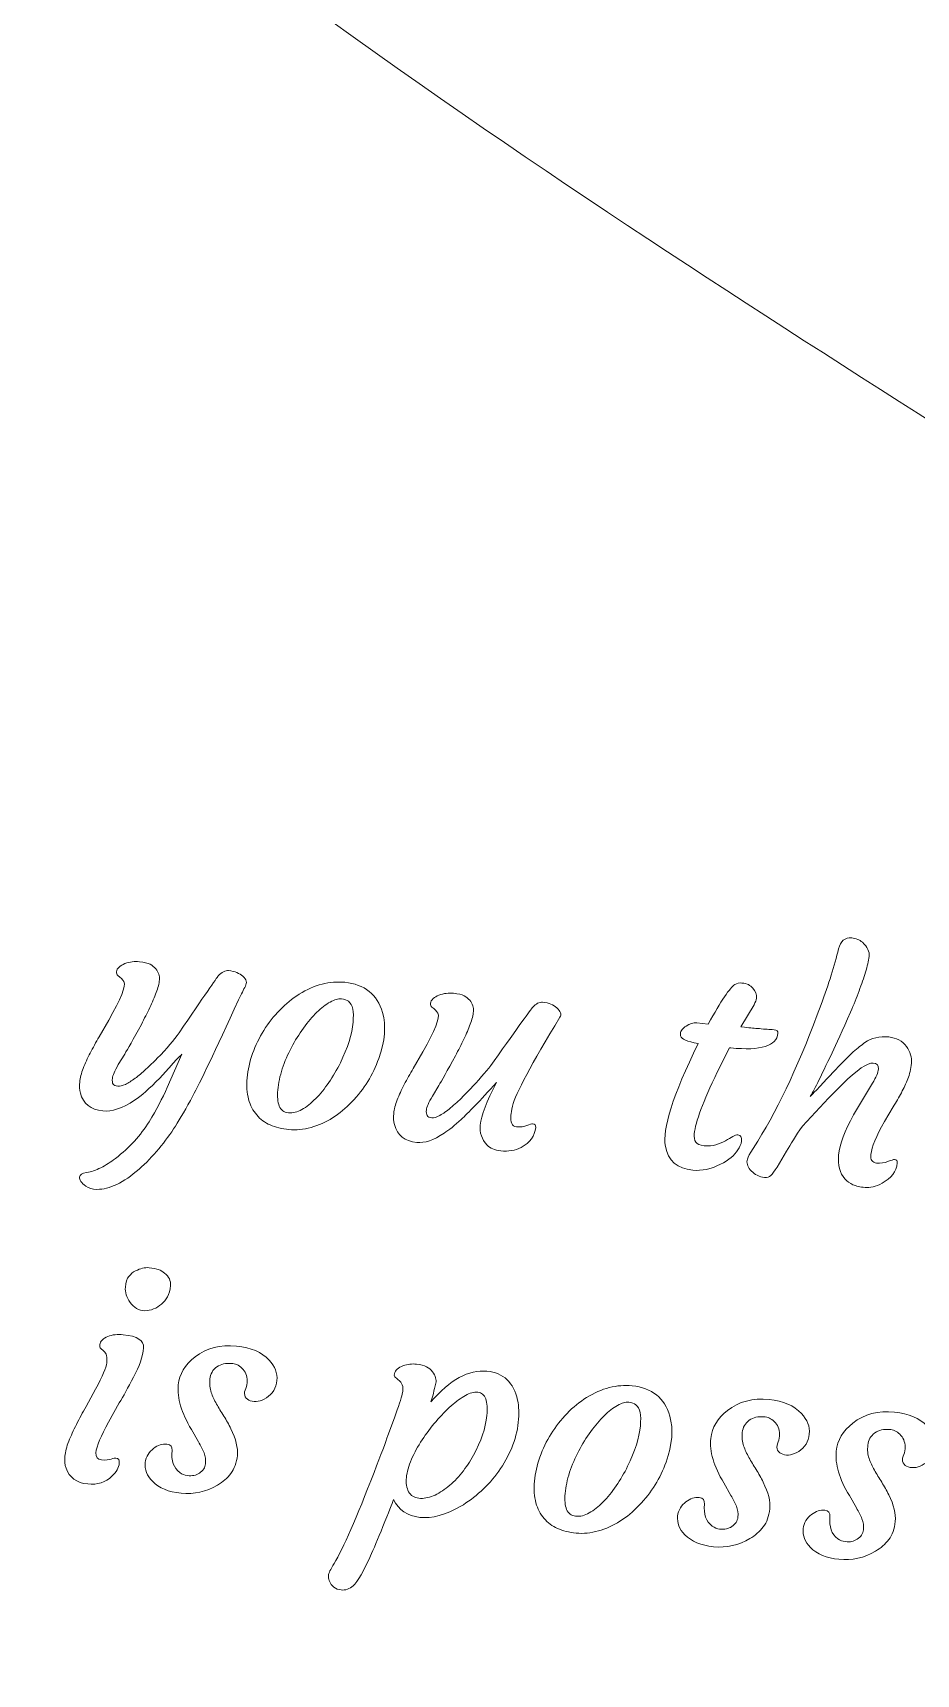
# Model space of a CAD drawing. Header units: inches. Extents: x -160 to 752, y 28 to 782.
# Drawn here: x 57.8 to 111.3, y 352.3 to 451.7 of the extents above; entities that cross this region are included whole.
import ezdxf

# ---------------------------------------------------------------- set-up
doc = ezdxf.new("R2010")
doc.units = ezdxf.units.IN
doc.header["$MEASUREMENT"] = 0
doc.layers.add('_U+0421_U+043B_U+043E_U+0439 1', color=7, linetype='Continuous')

# ---------------------------------------------------------------- blocks, each defined once
blk = doc.blocks.new('block 2')
at = {"layer": '_U+0421_U+043B_U+043E_U+0439 1', "color": 12, "lineweight": 9, "true_color": 0xe30513}
for points, knots in [([(305.09, 27.814), (184.245, 132.086), (55.294, 227.605), (-54.648, 344.614), (-130.379, 432.044), (-160.472, 554.527), (-106.382, 659.789), (-61.653, 746.823), (0.67, 769.936), (55.395, 761.155), (152.473, 745.576), (244.359, 626.028), (305.003, 559.166), (383.274, 640.557), (469.584, 781.891), (597.356, 753.442), (657.303, 740.096), (700.304, 699.787), (723.454, 645.646), (746.596, 591.535), (751.522, 539.494), (735.492, 482.616), (690.017, 321.273), (429.513, 136.472), (305.09, 27.814), (305.09, 27.814), (305.09, 27.814), (305.09, 27.814)], [0, 0, 0, 0, 1, 1, 1, 2, 2, 2, 3, 3, 3, 4, 4, 4, 5, 5, 5, 6, 6, 6, 7, 7, 7, 8, 8, 8, 9, 9, 9, 9]), ([(-133.176, 526.041), (-108.388, 533.444), (-83.6, 540.847), (-55.475, 535.104), (-54.607, 536.857), (-55.835, 539.063), (-56.236, 539.602), (-58.58, 542.752), (-60.213, 545.858), (-61.908, 548.812), (-64.031, 552.881), (-64.071, 557.883), (-61.019, 561.452), (-58.497, 564.402), (-55.878, 564.723), (-53.846, 563.882), (-50.241, 562.393), (-47.803, 553.798), (-46.756, 549.946), (-43.007, 553.837), (-37.669, 560.89), (-32.996, 558.622), (-30.805, 557.558), (-29.513, 555.608), (-29.116, 553.306), (-28.718, 551.005), (-29.006, 548.952), (-30.144, 546.902), (-32.481, 542.702), (-38.645, 538.891), (-43.021, 536.697), (-44.431, 535.989), (-45.612, 534.196), (-45.684, 532.597), (-43.528, 531.932), (-41.351, 531.185), (-39.153, 530.353), (-4.072, 517.062), (36.62, 481.677), (67.416, 458.647), (98.212, 435.616), (119.112, 424.939), (144.764, 406.584), (170.419, 388.229), (200.826, 362.194), (232.923, 357.148), (265.021, 352.103), (298.808, 368.046), (336.183, 364.286), (362.156, 361.674), (390.05, 349.49), (418.014, 335.275), (417.559, 333.74), (416.157, 332.575), (414.617, 332.229), (409.841, 331.154), (402.94, 328.943), (399.66, 325.429), (398.06, 323.715), (397.286, 321.791), (397.117, 319.463), (396.948, 317.133), (397.731, 314.929), (399.601, 313.368), (403.589, 310.039), (410.47, 315.598), (415.047, 318.47), (415.135, 314.478), (415.428, 305.55), (418.567, 303.235), (420.337, 301.928), (422.955, 301.61), (426.115, 303.864), (429.937, 306.591), (431.105, 311.456), (430.027, 315.916), (429.093, 319.192), (428.258, 322.599), (426.741, 326.222), (426.482, 326.842), (425.918, 329.005), (427.183, 330.498), (436.293, 325.751), (445.601, 320.785), (454.679, 316.031), (470.916, 307.527), (487.227, 299.462), (503.256, 291.591), (502.801, 290.057), (501.399, 288.892), (499.859, 288.545), (495.083, 287.47), (488.182, 285.259), (484.902, 281.746), (483.302, 280.032), (482.528, 278.108), (482.359, 275.779), (482.19, 273.449), (482.973, 271.245), (484.844, 269.684), (488.831, 266.356), (495.712, 271.914), (500.289, 274.786), (500.377, 270.795), (500.67, 261.866), (503.809, 259.551), (505.579, 258.245), (508.197, 257.926), (511.356, 260.181), (515.179, 262.908), (516.347, 267.773), (515.268, 272.233), (514.334, 275.509), (513.5, 278.916), (511.983, 282.539), (511.724, 283.159), (511.298, 285.408), (512.563, 286.901), (532.968, 276.975), (553.263, 267.381), (573.558, 257.788)], [0, 0, 0, 0, 1, 1, 1, 2, 2, 2, 3, 3, 3, 4, 4, 4, 5, 5, 5, 6, 6, 6, 7, 7, 7, 8, 8, 8, 9, 9, 9, 10, 10, 10, 11, 11, 11, 12, 12, 12, 13, 13, 13, 14, 14, 14, 15, 15, 15, 16, 16, 16, 17, 17, 17, 18, 18, 18, 19, 19, 19, 20, 20, 20, 21, 21, 21, 22, 22, 22, 23, 23, 23, 24, 24, 24, 25, 25, 25, 26, 26, 26, 27, 27, 27, 28, 28, 28, 29, 29, 29, 30, 30, 30, 31, 31, 31, 32, 32, 32, 33, 33, 33, 34, 34, 34, 35, 35, 35, 36, 36, 36, 37, 37, 37, 38, 38, 38, 39, 39, 39, 40, 40, 40, 40])]:
    blk.add_open_spline(points, degree=3, knots=knots, dxfattribs=at)
at = {"layer": '_U+0421_U+043B_U+043E_U+0439 1', "lineweight": 0}
for points, knots in [([(108.72, 389.298), (108.4, 389.33), (107.772, 388.897), (106.842, 387.994), (106.842, 387.994), (106.024, 387.174), (106.024, 387.174), (106.024, 387.174), (104.434, 385.478), (104.434, 385.478), (104.031, 384.868), (103.711, 384.36), (103.475, 383.951), (103.475, 383.951), (102.897, 382.98), (102.897, 382.98), (102.748, 382.74), (102.626, 382.574), (102.523, 382.482), (102.423, 382.389), (102.294, 382.35), (102.139, 382.366), (101.986, 382.381), (101.839, 382.423), (101.7, 382.494), (101.562, 382.563), (101.446, 382.647), (101.347, 382.745), (101.144, 382.956), (101.054, 383.171), (101.076, 383.393), (101.085, 383.483), (101.165, 383.647), (101.313, 383.893), (101.313, 383.893), (101.736, 384.571), (101.736, 384.571), (103.056, 386.715), (104.336, 389.472), (105.573, 392.842), (106.028, 394.086), (106.38, 395.21), (106.629, 396.211), (106.744, 396.696), (107.009, 396.921), (107.426, 396.879), (107.692, 396.852), (107.91, 396.764), (108.072, 396.617), (108.385, 396.332), (108.523, 396.045), (108.482, 395.759), (108.441, 395.475), (108.37, 395.156), (108.262, 394.806), (108.157, 394.456), (108.025, 394.079), (107.873, 393.67), (107.72, 393.262), (107.549, 392.834), (107.362, 392.386), (106.86, 391.25), (106.487, 390.428), (106.246, 389.925), (105.515, 388.409), (105.07, 387.524), (104.908, 387.268), (105.005, 387.364), (105.133, 387.496), (105.292, 387.662), (106.5, 388.955), (107.24, 389.725), (107.519, 389.973), (107.798, 390.217), (108.035, 390.405), (108.224, 390.535), (108.625, 390.822), (109.109, 390.933), (109.678, 390.876), (110.139, 390.83), (110.496, 390.64), (110.746, 390.3), (110.979, 389.974), (111.079, 389.634), (111.044, 389.28), (111.008, 388.926), (110.937, 388.612), (110.828, 388.336), (110.722, 388.059), (110.59, 387.781), (110.438, 387.5), (110.286, 387.221), (110.121, 386.932), (109.943, 386.638), (109.943, 386.638), (109.412, 385.759), (109.412, 385.759), (108.908, 384.868), (108.636, 384.199), (108.59, 383.75), (108.558, 383.432), (108.671, 383.26), (108.929, 383.234), (109.175, 383.21), (109.402, 383.241), (109.616, 383.326), (109.828, 383.41), (109.965, 383.451), (110.022, 383.445), (110.145, 383.433), (110.201, 383.363), (110.189, 383.241), (110.137, 382.722), (109.829, 382.311), (109.266, 382.013), (108.88, 381.81), (108.538, 381.723), (108.238, 381.753), (107.939, 381.783), (107.696, 381.838), (107.504, 381.921), (107.315, 382), (107.152, 382.12), (107.013, 382.276), (106.7, 382.625), (106.573, 383.108), (106.635, 383.722), (106.701, 384.384), (107.003, 385.193), (107.535, 386.15), (107.535, 386.15), (108.685, 388.075), (108.685, 388.075), (108.906, 388.432), (109.026, 388.72), (109.047, 388.936), (109.069, 389.151), (108.96, 389.274), (108.72, 389.298), (108.72, 389.298), (108.72, 389.298), (108.72, 389.298)], [0, 0, 0, 0, 1, 1, 1, 2, 2, 2, 3, 3, 3, 4, 4, 4, 5, 5, 5, 6, 6, 6, 7, 7, 7, 8, 8, 8, 9, 9, 9, 10, 10, 10, 11, 11, 11, 12, 12, 12, 13, 13, 13, 14, 14, 14, 15, 15, 15, 16, 16, 16, 17, 17, 17, 18, 18, 18, 19, 19, 19, 20, 20, 20, 21, 21, 21, 22, 22, 22, 23, 23, 23, 24, 24, 24, 25, 25, 25, 26, 26, 26, 27, 27, 27, 28, 28, 28, 29, 29, 29, 30, 30, 30, 31, 31, 31, 32, 32, 32, 33, 33, 33, 34, 34, 34, 35, 35, 35, 36, 36, 36, 37, 37, 37, 38, 38, 38, 39, 39, 39, 40, 40, 40, 41, 41, 41, 42, 42, 42, 43, 43, 43, 44, 44, 44, 45, 45, 45, 46, 46, 46, 47, 47, 47, 47]), ([(60.641, 387.479), (60.591, 387.681), (60.577, 387.904), (60.602, 388.153), (60.627, 388.401), (60.697, 388.676), (60.812, 388.976), (60.93, 389.273), (61.07, 389.583), (61.239, 389.905), (61.407, 390.224), (61.588, 390.551), (61.782, 390.886), (61.782, 390.886), (62.362, 391.894), (62.362, 391.894), (63.106, 393.184), (63.411, 393.965), (63.281, 394.232), (63.22, 394.351), (63.098, 394.475), (62.918, 394.605), (62.85, 394.654), (62.825, 394.726), (62.835, 394.831), (62.845, 394.933), (62.897, 395.028), (62.991, 395.113), (63.083, 395.197), (63.202, 395.267), (63.345, 395.325), (63.646, 395.431), (63.938, 395.469), (64.225, 395.44), (64.513, 395.411), (64.725, 395.359), (64.87, 395.284), (65.013, 395.206), (65.128, 395.116), (65.212, 395.013), (65.384, 394.8), (65.462, 394.577), (65.438, 394.343), (65.415, 394.109), (65.349, 393.849), (65.242, 393.569), (65.138, 393.286), (65.008, 392.981), (64.851, 392.655), (64.694, 392.329), (64.524, 391.988), (64.341, 391.64), (63.841, 390.734), (63.508, 390.135), (63.336, 389.843), (63.336, 389.843), (62.942, 389.201), (62.942, 389.201), (62.722, 388.815), (62.6, 388.54), (62.584, 388.377), (62.567, 388.212), (62.582, 388.093), (62.63, 388.022), (62.674, 387.947), (62.766, 387.905), (62.905, 387.891), (63.042, 387.877), (63.201, 387.916), (63.376, 388.004), (63.555, 388.092), (63.748, 388.215), (63.957, 388.37), (64.17, 388.527), (64.391, 388.71), (64.621, 388.921), (64.854, 389.131), (65.079, 389.353), (65.305, 389.585), (65.892, 390.177), (66.334, 390.69), (66.632, 391.129), (68.128, 393.331), (68.922, 394.481), (69.008, 394.578), (69.227, 394.81), (69.435, 394.917), (69.63, 394.897), (69.827, 394.877), (69.996, 394.839), (70.138, 394.779), (70.278, 394.723), (70.397, 394.647), (70.497, 394.553), (70.715, 394.361), (70.767, 394.162), (70.653, 393.962), (70.542, 393.761), (70.405, 393.481), (70.239, 393.125), (68.8, 390.012), (67.879, 388.073), (67.466, 387.309), (67.056, 386.548), (66.704, 385.935), (66.41, 385.477), (66.116, 385.019), (65.779, 384.56), (65.397, 384.102), (65.018, 383.643), (64.619, 383.232), (64.204, 382.865), (63.258, 382.037), (62.405, 381.629), (61.65, 381.641), (61.363, 381.645), (61.139, 381.71), (60.979, 381.832), (60.703, 382.035), (60.573, 382.219), (60.589, 382.377), (60.604, 382.533), (60.75, 382.63), (61.023, 382.667), (61.296, 382.7), (61.581, 382.795), (61.885, 382.952), (62.188, 383.107), (62.482, 383.295), (62.77, 383.515), (63.618, 384.174), (64.298, 384.917), (64.814, 385.741), (65.253, 386.465), (65.616, 387.156), (65.909, 387.81), (65.909, 387.81), (66.802, 389.834), (66.802, 389.834), (66.611, 389.645), (66.401, 389.423), (66.169, 389.168), (66.169, 389.168), (65.452, 388.389), (65.452, 388.389), (64.831, 387.749), (64.326, 387.301), (63.933, 387.043), (63.185, 386.558), (62.54, 386.341), (61.997, 386.396), (61.268, 386.469), (60.818, 386.829), (60.641, 387.479), (60.641, 387.479), (60.641, 387.479), (60.641, 387.479)], [0, 0, 0, 0, 1, 1, 1, 2, 2, 2, 3, 3, 3, 4, 4, 4, 5, 5, 5, 6, 6, 6, 7, 7, 7, 8, 8, 8, 9, 9, 9, 10, 10, 10, 11, 11, 11, 12, 12, 12, 13, 13, 13, 14, 14, 14, 15, 15, 15, 16, 16, 16, 17, 17, 17, 18, 18, 18, 19, 19, 19, 20, 20, 20, 21, 21, 21, 22, 22, 22, 23, 23, 23, 24, 24, 24, 25, 25, 25, 26, 26, 26, 27, 27, 27, 28, 28, 28, 29, 29, 29, 30, 30, 30, 31, 31, 31, 32, 32, 32, 33, 33, 33, 34, 34, 34, 35, 35, 35, 36, 36, 36, 37, 37, 37, 38, 38, 38, 39, 39, 39, 40, 40, 40, 41, 41, 41, 42, 42, 42, 43, 43, 43, 44, 44, 44, 45, 45, 45, 46, 46, 46, 47, 47, 47, 48, 48, 48, 49, 49, 49, 50, 50, 50, 51, 51, 51, 52, 52, 52, 52]), ([(71.337, 386.149), (71.115, 386.407), (70.952, 386.723), (70.848, 387.1), (70.743, 387.473), (70.714, 387.906), (70.758, 388.398), (70.801, 388.891), (70.91, 389.382), (71.088, 389.873), (71.264, 390.364), (71.489, 390.832), (71.769, 391.276), (72.048, 391.723), (72.371, 392.133), (72.736, 392.511), (73.1, 392.887), (73.496, 393.21), (73.919, 393.473), (74.839, 394.044), (75.76, 394.282), (76.677, 394.19), (77.885, 394.068), (78.647, 393.459), (78.969, 392.355), (79.195, 391.557), (79.12, 390.629), (78.741, 389.565), (78.394, 388.589), (77.852, 387.716), (77.112, 386.943), (76.377, 386.172), (75.554, 385.655), (74.634, 385.393), (74.17, 385.262), (73.723, 385.218), (73.295, 385.262), (72.863, 385.305), (72.484, 385.397), (72.16, 385.542), (71.836, 385.687), (71.559, 385.89), (71.337, 386.149), (71.337, 386.149), (71.337, 386.149), (71.337, 386.149)], [0, 0, 0, 0, 1, 1, 1, 2, 2, 2, 3, 3, 3, 4, 4, 4, 5, 5, 5, 6, 6, 6, 7, 7, 7, 8, 8, 8, 9, 9, 9, 10, 10, 10, 11, 11, 11, 12, 12, 12, 13, 13, 13, 14, 14, 14, 15, 15, 15, 15]), ([(100.523, 384.941), (100.694, 384.924), (100.766, 384.801), (100.743, 384.571), (100.723, 384.379), (100.644, 384.196), (100.51, 384.028), (100.32, 383.705), (99.97, 383.413), (99.466, 383.158), (98.891, 382.864), (98.335, 382.748), (97.789, 382.803), (96.847, 382.897), (96.291, 383.377), (96.124, 384.247), (95.928, 385.278), (96.587, 387.356), (98.109, 390.478), (97.44, 390.603), (97.086, 390.757), (97.044, 390.94), (97.034, 390.992), (97.031, 391.05), (97.037, 391.113), (97.043, 391.173), (97.077, 391.242), (97.139, 391.321), (97.205, 391.396), (97.284, 391.467), (97.379, 391.536), (97.603, 391.683), (97.819, 391.749), (98.029, 391.728), (98.029, 391.728), (98.723, 391.658), (98.723, 391.658), (99.505, 393.075), (100.039, 393.872), (100.329, 394.052), (100.468, 394.132), (100.616, 394.163), (100.772, 394.147), (100.931, 394.131), (101.061, 394.1), (101.161, 394.048), (101.263, 393.995), (101.353, 393.928), (101.426, 393.842), (101.594, 393.65), (101.67, 393.442), (101.649, 393.227), (101.637, 393.11), (101.587, 392.978), (101.503, 392.832), (101.503, 392.832), (100.711, 391.486), (100.711, 391.486), (100.711, 391.486), (100.921, 391.465), (100.921, 391.465), (101.284, 391.428), (101.577, 391.402), (101.8, 391.386), (101.8, 391.386), (101.968, 391.369), (102.301, 391.341), (102.412, 391.336), (102.554, 391.325), (102.719, 391.309), (102.887, 391.292), (102.964, 391.223), (102.951, 391.101), (102.874, 390.327), (101.921, 390.032), (100.096, 390.216), (100.096, 390.216), (100.023, 390.223), (100.023, 390.223), (100.023, 390.223), (99.272, 388.736), (99.272, 388.736), (98.414, 386.978), (97.95, 385.732), (97.877, 385.001), (97.856, 384.797), (97.888, 384.633), (97.97, 384.51), (98.051, 384.384), (98.222, 384.309), (98.48, 384.283), (98.738, 384.257), (98.976, 384.278), (99.194, 384.345), (99.413, 384.413), (99.609, 384.491), (99.779, 384.586), (99.946, 384.678), (100.093, 384.76), (100.216, 384.838), (100.339, 384.914), (100.442, 384.949), (100.523, 384.941), (100.523, 384.941), (100.523, 384.941), (100.523, 384.941)], [0, 0, 0, 0, 1, 1, 1, 2, 2, 2, 3, 3, 3, 4, 4, 4, 5, 5, 5, 6, 6, 6, 7, 7, 7, 8, 8, 8, 9, 9, 9, 10, 10, 10, 11, 11, 11, 12, 12, 12, 13, 13, 13, 14, 14, 14, 15, 15, 15, 16, 16, 16, 17, 17, 17, 18, 18, 18, 19, 19, 19, 20, 20, 20, 21, 21, 21, 22, 22, 22, 23, 23, 23, 24, 24, 24, 25, 25, 25, 26, 26, 26, 27, 27, 27, 28, 28, 28, 29, 29, 29, 30, 30, 30, 31, 31, 31, 32, 32, 32, 33, 33, 33, 34, 34, 34, 35, 35, 35, 35]), ([(73.443, 390.239), (73.222, 389.825), (73.04, 389.392), (72.892, 388.947), (72.744, 388.499), (72.653, 388.072), (72.616, 387.667), (72.581, 387.259), (72.612, 386.932), (72.708, 386.689), (72.805, 386.446), (72.988, 386.312), (73.258, 386.285), (73.528, 386.258), (73.801, 386.322), (74.08, 386.482), (74.359, 386.638), (74.638, 386.859), (74.915, 387.14), (75.191, 387.418), (75.458, 387.745), (75.713, 388.122), (75.972, 388.499), (76.203, 388.896), (76.411, 389.311), (76.863, 390.22), (77.118, 391.039), (77.181, 391.771), (77.246, 392.416), (77.156, 392.839), (76.909, 393.04), (76.812, 393.122), (76.665, 393.17), (76.476, 393.189), (76.284, 393.209), (76.06, 393.146), (75.797, 392.997), (75.53, 392.848), (75.262, 392.642), (74.987, 392.373), (74.711, 392.104), (74.44, 391.786), (74.173, 391.416), (73.906, 391.046), (73.663, 390.656), (73.443, 390.239), (73.443, 390.239), (73.443, 390.239), (73.443, 390.239)], [0, 0, 0, 0, 1, 1, 1, 2, 2, 2, 3, 3, 3, 4, 4, 4, 5, 5, 5, 6, 6, 6, 7, 7, 7, 8, 8, 8, 9, 9, 9, 10, 10, 10, 11, 11, 11, 12, 12, 12, 13, 13, 13, 14, 14, 14, 15, 15, 15, 16, 16, 16, 16]), ([(88.075, 385.612), (88.209, 385.599), (88.272, 385.526), (88.258, 385.391), (88.207, 384.881), (87.912, 384.478), (87.374, 384.184), (87.013, 383.996), (86.603, 383.926), (86.144, 383.972), (85.77, 384.009), (85.493, 384.125), (85.31, 384.322), (84.986, 384.672), (84.847, 385.076), (84.893, 385.532), (84.951, 386.114), (85.284, 386.976), (85.889, 388.121), (84.865, 386.994), (84.151, 386.249), (83.748, 385.883), (83.345, 385.518), (82.995, 385.238), (82.707, 385.043), (82.071, 384.623), (81.517, 384.436), (81.043, 384.484), (80.318, 384.557), (79.866, 384.917), (79.689, 385.567), (79.637, 385.769), (79.626, 385.991), (79.651, 386.24), (79.676, 386.489), (79.745, 386.763), (79.861, 387.064), (79.975, 387.361), (80.118, 387.671), (80.287, 387.993), (80.455, 388.312), (80.637, 388.639), (80.831, 388.974), (80.831, 388.974), (81.41, 389.981), (81.41, 389.981), (82.154, 391.272), (82.46, 392.053), (82.326, 392.32), (82.268, 392.438), (82.147, 392.562), (81.964, 392.693), (81.899, 392.742), (81.87, 392.814), (81.881, 392.919), (81.891, 393.021), (81.942, 393.116), (82.039, 393.2), (82.132, 393.284), (82.251, 393.354), (82.393, 393.413), (82.691, 393.519), (82.985, 393.556), (83.274, 393.527), (83.558, 393.498), (83.775, 393.447), (83.918, 393.371), (84.061, 393.293), (84.174, 393.204), (84.261, 393.101), (84.433, 392.887), (84.507, 392.665), (84.483, 392.431), (84.46, 392.197), (84.398, 391.937), (84.291, 391.657), (84.187, 391.374), (84.056, 391.069), (83.899, 390.743), (83.743, 390.416), (83.572, 390.076), (83.388, 389.728), (82.889, 388.822), (82.554, 388.222), (82.382, 387.931), (82.382, 387.931), (81.991, 387.289), (81.991, 387.289), (81.766, 386.903), (81.648, 386.627), (81.632, 386.465), (81.616, 386.3), (81.631, 386.181), (81.676, 386.11), (81.722, 386.035), (81.815, 385.993), (81.953, 385.979), (82.091, 385.965), (82.256, 386.015), (82.449, 386.126), (82.644, 386.236), (82.86, 386.387), (83.1, 386.581), (83.338, 386.778), (83.588, 387.004), (83.85, 387.266), (84.113, 387.527), (84.37, 387.798), (84.625, 388.078), (85.123, 388.634), (85.495, 389.081), (85.735, 389.423), (87.196, 391.492), (87.974, 392.574), (88.065, 392.665), (88.279, 392.897), (88.483, 393.004), (88.678, 392.985), (88.873, 392.965), (89.045, 392.927), (89.183, 392.867), (89.327, 392.81), (89.446, 392.735), (89.543, 392.64), (89.77, 392.436), (89.833, 392.245), (89.725, 392.074), (87.999, 389.238), (87.041, 387.442), (86.852, 386.686), (86.797, 386.425), (86.763, 386.244), (86.753, 386.145), (86.709, 385.701), (86.821, 385.463), (87.091, 385.436), (87.343, 385.41), (87.554, 385.438), (87.728, 385.511), (87.902, 385.584), (88.017, 385.618), (88.075, 385.612), (88.075, 385.612), (88.075, 385.612), (88.075, 385.612)], [0, 0, 0, 0, 1, 1, 1, 2, 2, 2, 3, 3, 3, 4, 4, 4, 5, 5, 5, 6, 6, 6, 7, 7, 7, 8, 8, 8, 9, 9, 9, 10, 10, 10, 11, 11, 11, 12, 12, 12, 13, 13, 13, 14, 14, 14, 15, 15, 15, 16, 16, 16, 17, 17, 17, 18, 18, 18, 19, 19, 19, 20, 20, 20, 21, 21, 21, 22, 22, 22, 23, 23, 23, 24, 24, 24, 25, 25, 25, 26, 26, 26, 27, 27, 27, 28, 28, 28, 29, 29, 29, 30, 30, 30, 31, 31, 31, 32, 32, 32, 33, 33, 33, 34, 34, 34, 35, 35, 35, 36, 36, 36, 37, 37, 37, 38, 38, 38, 39, 39, 39, 40, 40, 40, 41, 41, 41, 42, 42, 42, 43, 43, 43, 44, 44, 44, 45, 45, 45, 46, 46, 46, 47, 47, 47, 48, 48, 48, 48]), ([(65.558, 374.678), (65.416, 374.554), (65.258, 374.458), (65.087, 374.39), (64.914, 374.322), (64.735, 374.286), (64.553, 374.283), (64.368, 374.28), (64.2, 374.327), (64.046, 374.419), (63.894, 374.509), (63.764, 374.635), (63.662, 374.784), (63.44, 375.103), (63.344, 375.413), (63.373, 375.709), (63.403, 376.009), (63.473, 376.229), (63.584, 376.366), (63.699, 376.506), (63.83, 376.617), (63.987, 376.695), (64.287, 376.85), (64.559, 376.913), (64.808, 376.888), (65.057, 376.863), (65.25, 376.826), (65.385, 376.776), (65.516, 376.73), (65.639, 376.657), (65.748, 376.564), (66.015, 376.34), (66.137, 376.092), (66.108, 375.813), (66.08, 375.534), (66.014, 375.308), (65.919, 375.13), (65.823, 374.955), (65.701, 374.803), (65.558, 374.678), (65.558, 374.678), (65.558, 374.678), (65.558, 374.678)], [0, 0, 0, 0, 1, 1, 1, 2, 2, 2, 3, 3, 3, 4, 4, 4, 5, 5, 5, 6, 6, 6, 7, 7, 7, 8, 8, 8, 9, 9, 9, 10, 10, 10, 11, 11, 11, 12, 12, 12, 13, 13, 13, 14, 14, 14, 14]), ([(62.803, 365.355), (62.956, 365.339), (63.024, 365.233), (63.004, 365.032), (62.977, 364.768), (62.83, 364.51), (62.558, 364.253), (62.167, 363.877), (61.676, 363.721), (61.086, 363.78), (60.405, 363.848), (59.968, 364.171), (59.772, 364.745), (59.698, 364.949), (59.674, 365.187), (59.701, 365.46), (59.729, 365.736), (59.807, 366.037), (59.937, 366.366), (60.07, 366.692), (60.225, 367.033), (60.407, 367.39), (60.585, 367.748), (60.782, 368.11), (60.987, 368.474), (60.987, 368.474), (61.566, 369.533), (61.566, 369.533), (61.988, 370.323), (62.213, 370.851), (62.24, 371.115), (62.266, 371.379), (62.254, 371.556), (62.208, 371.645), (62.16, 371.735), (62.106, 371.807), (62.048, 371.861), (62.048, 371.861), (61.884, 372.002), (61.884, 372.002), (61.828, 372.05), (61.807, 372.121), (61.819, 372.226), (61.828, 372.328), (61.878, 372.423), (61.965, 372.508), (62.055, 372.593), (62.165, 372.664), (62.302, 372.723), (62.579, 372.831), (62.894, 372.866), (63.244, 372.831), (64.104, 372.745), (64.514, 372.476), (64.469, 372.027), (64.416, 371.499), (64.218, 370.911), (63.874, 370.264), (63.53, 369.614), (63.242, 369.092), (63.005, 368.695), (63.005, 368.695), (62.358, 367.537), (62.358, 367.537), (61.883, 366.685), (61.624, 366.063), (61.584, 365.671), (61.558, 365.413), (61.675, 365.271), (61.932, 365.245), (62.183, 365.22), (62.379, 365.234), (62.514, 365.287), (62.65, 365.337), (62.746, 365.36), (62.803, 365.355), (62.803, 365.355), (62.803, 365.355), (62.803, 365.355)], [0, 0, 0, 0, 1, 1, 1, 2, 2, 2, 3, 3, 3, 4, 4, 4, 5, 5, 5, 6, 6, 6, 7, 7, 7, 8, 8, 8, 9, 9, 9, 10, 10, 10, 11, 11, 11, 12, 12, 12, 13, 13, 13, 14, 14, 14, 15, 15, 15, 16, 16, 16, 17, 17, 17, 18, 18, 18, 19, 19, 19, 20, 20, 20, 21, 21, 21, 22, 22, 22, 23, 23, 23, 24, 24, 24, 25, 25, 25, 26, 26, 26, 26]), ([(64.576, 365.08), (64.595, 365.259), (64.654, 365.423), (64.747, 365.571), (64.841, 365.719), (64.952, 365.838), (65.08, 365.934), (65.348, 366.138), (65.618, 366.225), (65.888, 366.199), (66.122, 366.175), (66.226, 366.044), (66.202, 365.804), (66.141, 365.192), (66.3, 364.749), (66.68, 364.469), (66.818, 364.367), (66.967, 364.307), (67.125, 364.291), (67.281, 364.275), (67.418, 364.28), (67.532, 364.302), (67.647, 364.326), (67.757, 364.373), (67.858, 364.439), (68.085, 364.588), (68.21, 364.778), (68.233, 365.012), (68.257, 365.246), (68.227, 365.467), (68.142, 365.675), (68.054, 365.881), (67.943, 366.101), (67.808, 366.333), (67.808, 366.333), (67.379, 367.087), (67.379, 367.087), (66.768, 368.093), (66.504, 368.991), (66.584, 369.783), (66.649, 370.436), (66.988, 371.005), (67.596, 371.48), (68.289, 372.022), (69.132, 372.24), (70.121, 372.141), (70.987, 372.054), (71.643, 371.773), (72.085, 371.296), (72.449, 370.911), (72.608, 370.495), (72.563, 370.051), (72.517, 369.59), (72.303, 369.239), (71.925, 368.999), (71.585, 368.784), (71.258, 368.723), (70.95, 368.821), (70.812, 368.865), (70.712, 368.948), (70.644, 369.07), (70.581, 369.191), (70.579, 369.321), (70.642, 369.463), (70.701, 369.606), (70.741, 369.756), (70.757, 369.912), (70.772, 370.071), (70.758, 370.221), (70.714, 370.361), (70.668, 370.502), (70.601, 370.624), (70.512, 370.727), (70.325, 370.942), (70.121, 371.06), (69.893, 371.082), (69.669, 371.105), (69.48, 371.097), (69.328, 371.063), (69.18, 371.027), (69.043, 370.968), (68.923, 370.886), (68.671, 370.699), (68.531, 370.45), (68.501, 370.145), (68.47, 369.836), (68.497, 369.567), (68.579, 369.335), (68.662, 369.102), (68.771, 368.864), (68.902, 368.627), (69.035, 368.389), (69.18, 368.148), (69.341, 367.898), (69.497, 367.652), (69.641, 367.396), (69.769, 367.129), (70.078, 366.501), (70.209, 365.964), (70.164, 365.515), (70.119, 365.068), (69.988, 364.703), (69.772, 364.419), (69.554, 364.138), (69.284, 363.902), (68.966, 363.715), (68.28, 363.306), (67.54, 363.141), (66.752, 363.22), (65.996, 363.296), (65.415, 363.536), (65.013, 363.943), (64.681, 364.285), (64.535, 364.663), (64.576, 365.08), (64.576, 365.08), (64.576, 365.08), (64.576, 365.08)], [0, 0, 0, 0, 1, 1, 1, 2, 2, 2, 3, 3, 3, 4, 4, 4, 5, 5, 5, 6, 6, 6, 7, 7, 7, 8, 8, 8, 9, 9, 9, 10, 10, 10, 11, 11, 11, 12, 12, 12, 13, 13, 13, 14, 14, 14, 15, 15, 15, 16, 16, 16, 17, 17, 17, 18, 18, 18, 19, 19, 19, 20, 20, 20, 21, 21, 21, 22, 22, 22, 23, 23, 23, 24, 24, 24, 25, 25, 25, 26, 26, 26, 27, 27, 27, 28, 28, 28, 29, 29, 29, 30, 30, 30, 31, 31, 31, 32, 32, 32, 33, 33, 33, 34, 34, 34, 35, 35, 35, 36, 36, 36, 37, 37, 37, 38, 38, 38, 39, 39, 39, 39]), ([(79.636, 362.847), (79.615, 362.762), (79.443, 362.313), (79.116, 361.498), (78.789, 360.686), (78.518, 360.044), (78.304, 359.566), (77.825, 358.503), (77.454, 357.85), (77.187, 357.604), (76.971, 357.414), (76.726, 357.33), (76.451, 357.357), (76.118, 357.39), (75.879, 357.581), (75.736, 357.925), (75.694, 358.027), (75.678, 358.131), (75.689, 358.245), (75.701, 358.362), (75.812, 358.599), (76.027, 358.962), (76.586, 359.88), (77.394, 361.722), (78.453, 364.483), (78.877, 365.575), (79.158, 366.32), (79.298, 366.714), (79.298, 366.714), (79.689, 367.783), (79.689, 367.783), (79.942, 368.49), (80.099, 368.974), (80.159, 369.231), (80.218, 369.489), (80.218, 369.674), (80.166, 369.788), (80.111, 369.905), (80.048, 369.994), (79.969, 370.056), (79.893, 370.121), (79.824, 370.176), (79.756, 370.226), (79.69, 370.271), (79.668, 370.35), (79.691, 370.456), (79.715, 370.566), (79.772, 370.66), (79.865, 370.741), (79.961, 370.823), (80.074, 370.89), (80.21, 370.943), (80.486, 371.04), (80.759, 371.072), (81.022, 371.046), (81.289, 371.019), (81.496, 370.968), (81.642, 370.887), (81.788, 370.809), (81.905, 370.706), (81.993, 370.585), (82.18, 370.336), (82.251, 370.105), (82.208, 369.892), (82.103, 369.445), (82.001, 369.065), (81.897, 368.751), (83.068, 370.105), (84.202, 370.727), (85.305, 370.616), (86.306, 370.515), (86.923, 369.93), (87.161, 368.861), (87.241, 368.487), (87.254, 368.038), (87.201, 367.516), (87.149, 366.998), (87.018, 366.481), (86.807, 365.972), (86.596, 365.467), (86.333, 364.991), (86.016, 364.55), (85.7, 364.109), (85.345, 363.706), (84.948, 363.35), (84.552, 362.989), (84.139, 362.683), (83.711, 362.429), (82.807, 361.905), (81.98, 361.682), (81.231, 361.758), (80.481, 361.833), (79.949, 362.195), (79.636, 362.847), (79.636, 362.847), (79.636, 362.847), (79.636, 362.847)], [0, 0, 0, 0, 1, 1, 1, 2, 2, 2, 3, 3, 3, 4, 4, 4, 5, 5, 5, 6, 6, 6, 7, 7, 7, 8, 8, 8, 9, 9, 9, 10, 10, 10, 11, 11, 11, 12, 12, 12, 13, 13, 13, 14, 14, 14, 15, 15, 15, 16, 16, 16, 17, 17, 17, 18, 18, 18, 19, 19, 19, 20, 20, 20, 21, 21, 21, 22, 22, 22, 23, 23, 23, 24, 24, 24, 25, 25, 25, 26, 26, 26, 27, 27, 27, 28, 28, 28, 29, 29, 29, 30, 30, 30, 31, 31, 31, 32, 32, 32, 32]), ([(81.369, 366.458), (81.116, 366.065), (80.9, 365.672), (80.727, 365.275), (80.555, 364.88), (80.451, 364.512), (80.417, 364.171), (80.383, 363.832), (80.43, 363.546), (80.551, 363.309), (80.676, 363.076), (80.884, 362.946), (81.169, 362.917), (81.456, 362.889), (81.749, 362.935), (82.049, 363.062), (82.349, 363.19), (82.643, 363.372), (82.936, 363.609), (83.229, 363.846), (83.51, 364.13), (83.776, 364.46), (84.042, 364.791), (84.281, 365.145), (84.492, 365.527), (84.948, 366.356), (85.216, 367.161), (85.294, 367.938), (85.336, 368.36), (85.312, 368.693), (85.225, 368.941), (85.138, 369.186), (84.978, 369.32), (84.747, 369.343), (84.514, 369.367), (84.265, 369.301), (83.995, 369.146), (83.726, 368.994), (83.438, 368.784), (83.133, 368.515), (82.827, 368.249), (82.523, 367.934), (82.215, 367.578), (81.906, 367.221), (81.624, 366.85), (81.369, 366.458), (81.369, 366.458), (81.369, 366.458), (81.369, 366.458)], [0, 0, 0, 0, 1, 1, 1, 2, 2, 2, 3, 3, 3, 4, 4, 4, 5, 5, 5, 6, 6, 6, 7, 7, 7, 8, 8, 8, 9, 9, 9, 10, 10, 10, 11, 11, 11, 12, 12, 12, 13, 13, 13, 14, 14, 14, 15, 15, 15, 16, 16, 16, 16]), ([(88.763, 361.692), (88.541, 361.95), (88.379, 362.266), (88.274, 362.643), (88.169, 363.017), (88.139, 363.45), (88.183, 363.942), (88.227, 364.434), (88.337, 364.926), (88.513, 365.416), (88.69, 365.908), (88.915, 366.375), (89.196, 366.819), (89.474, 367.267), (89.797, 367.676), (90.161, 368.054), (90.526, 368.43), (90.922, 368.753), (91.345, 369.016), (92.265, 369.587), (93.185, 369.825), (94.102, 369.733), (95.311, 369.611), (96.073, 369.002), (96.395, 367.898), (96.621, 367.1), (96.546, 366.172), (96.166, 365.108), (95.82, 364.132), (95.278, 363.26), (94.537, 362.487), (93.804, 361.716), (92.979, 361.199), (92.06, 360.937), (91.596, 360.805), (91.149, 360.762), (90.721, 360.805), (90.289, 360.848), (89.91, 360.941), (89.586, 361.085), (89.262, 361.23), (88.985, 361.433), (88.763, 361.692), (88.763, 361.692), (88.763, 361.692), (88.763, 361.692)], [0, 0, 0, 0, 1, 1, 1, 2, 2, 2, 3, 3, 3, 4, 4, 4, 5, 5, 5, 6, 6, 6, 7, 7, 7, 8, 8, 8, 9, 9, 9, 10, 10, 10, 11, 11, 11, 12, 12, 12, 13, 13, 13, 14, 14, 14, 15, 15, 15, 15]), ([(90.869, 365.782), (90.648, 365.369), (90.466, 364.936), (90.319, 364.49), (90.171, 364.042), (90.079, 363.615), (90.042, 363.21), (90.007, 362.802), (90.037, 362.475), (90.134, 362.232), (90.231, 361.989), (90.414, 361.856), (90.683, 361.829), (90.954, 361.802), (91.227, 361.865), (91.506, 362.025), (91.785, 362.182), (92.065, 362.402), (92.341, 362.683), (92.617, 362.961), (92.884, 363.288), (93.139, 363.666), (93.398, 364.042), (93.629, 364.44), (93.837, 364.855), (94.288, 365.763), (94.543, 366.582), (94.608, 367.315), (94.672, 367.959), (94.581, 368.383), (94.335, 368.583), (94.238, 368.666), (94.091, 368.714), (93.902, 368.733), (93.71, 368.752), (93.486, 368.69), (93.223, 368.541), (92.957, 368.392), (92.687, 368.185), (92.412, 367.917), (92.137, 367.647), (91.866, 367.33), (91.598, 366.96), (91.332, 366.59), (91.09, 366.199), (90.869, 365.782), (90.869, 365.782), (90.869, 365.782), (90.869, 365.782)], [0, 0, 0, 0, 1, 1, 1, 2, 2, 2, 3, 3, 3, 4, 4, 4, 5, 5, 5, 6, 6, 6, 7, 7, 7, 8, 8, 8, 9, 9, 9, 10, 10, 10, 11, 11, 11, 12, 12, 12, 13, 13, 13, 14, 14, 14, 15, 15, 15, 16, 16, 16, 16]), ([(96.868, 361.838), (96.885, 362.017), (96.944, 362.181), (97.038, 362.329), (97.131, 362.478), (97.243, 362.597), (97.371, 362.692), (97.639, 362.896), (97.909, 362.984), (98.179, 362.957), (98.412, 362.933), (98.517, 362.802), (98.493, 362.562), (98.432, 361.95), (98.59, 361.508), (98.971, 361.227), (99.108, 361.125), (99.257, 361.065), (99.416, 361.049), (99.572, 361.033), (99.709, 361.038), (99.823, 361.06), (99.937, 361.084), (100.048, 361.131), (100.149, 361.197), (100.375, 361.347), (100.501, 361.537), (100.524, 361.771), (100.547, 362.004), (100.518, 362.225), (100.432, 362.434), (100.345, 362.639), (100.233, 362.859), (100.099, 363.091), (100.099, 363.091), (99.67, 363.845), (99.67, 363.845), (99.059, 364.851), (98.795, 365.75), (98.875, 366.541), (98.94, 367.195), (99.279, 367.763), (99.887, 368.238), (100.58, 368.78), (101.422, 368.998), (102.411, 368.899), (103.278, 368.812), (103.933, 368.531), (104.376, 368.054), (104.741, 367.669), (104.898, 367.253), (104.854, 366.81), (104.807, 366.348), (104.594, 365.997), (104.215, 365.757), (103.876, 365.542), (103.549, 365.481), (103.241, 365.579), (103.103, 365.623), (103.002, 365.706), (102.935, 365.828), (102.872, 365.949), (102.87, 366.079), (102.933, 366.222), (102.993, 366.364), (103.032, 366.514), (103.048, 366.67), (103.063, 366.829), (103.048, 366.979), (103.005, 367.12), (102.958, 367.26), (102.892, 367.382), (102.803, 367.485), (102.615, 367.701), (102.412, 367.818), (102.184, 367.841), (101.959, 367.863), (101.77, 367.855), (101.619, 367.822), (101.47, 367.785), (101.334, 367.726), (101.214, 367.644), (100.962, 367.458), (100.821, 367.209), (100.791, 366.903), (100.76, 366.594), (100.787, 366.325), (100.87, 366.093), (100.953, 365.86), (101.062, 365.622), (101.193, 365.385), (101.326, 365.147), (101.472, 364.906), (101.631, 364.657), (101.788, 364.411), (101.932, 364.154), (102.059, 363.887), (102.369, 363.26), (102.5, 362.722), (102.455, 362.273), (102.41, 361.826), (102.279, 361.461), (102.063, 361.177), (101.844, 360.896), (101.575, 360.66), (101.257, 360.474), (100.571, 360.064), (99.83, 359.899), (99.042, 359.978), (98.287, 360.054), (97.706, 360.294), (97.304, 360.701), (96.972, 361.043), (96.825, 361.421), (96.868, 361.838), (96.868, 361.838), (96.868, 361.838), (96.868, 361.838)], [0, 0, 0, 0, 1, 1, 1, 2, 2, 2, 3, 3, 3, 4, 4, 4, 5, 5, 5, 6, 6, 6, 7, 7, 7, 8, 8, 8, 9, 9, 9, 10, 10, 10, 11, 11, 11, 12, 12, 12, 13, 13, 13, 14, 14, 14, 15, 15, 15, 16, 16, 16, 17, 17, 17, 18, 18, 18, 19, 19, 19, 20, 20, 20, 21, 21, 21, 22, 22, 22, 23, 23, 23, 24, 24, 24, 25, 25, 25, 26, 26, 26, 27, 27, 27, 28, 28, 28, 29, 29, 29, 30, 30, 30, 31, 31, 31, 32, 32, 32, 33, 33, 33, 34, 34, 34, 35, 35, 35, 36, 36, 36, 37, 37, 37, 38, 38, 38, 39, 39, 39, 39]), ([(104.481, 361.074), (104.498, 361.253), (104.557, 361.417), (104.651, 361.565), (104.744, 361.713), (104.857, 361.832), (104.984, 361.928), (105.253, 362.131), (105.522, 362.219), (105.792, 362.192), (106.026, 362.169), (106.131, 362.037), (106.106, 361.797), (106.045, 361.186), (106.203, 360.743), (106.584, 360.463), (106.722, 360.361), (106.87, 360.301), (107.029, 360.285), (107.185, 360.269), (107.322, 360.274), (107.436, 360.295), (107.551, 360.32), (107.661, 360.367), (107.762, 360.432), (107.989, 360.582), (108.114, 360.772), (108.138, 361.006), (108.16, 361.24), (108.132, 361.461), (108.046, 361.669), (107.958, 361.875), (107.847, 362.095), (107.713, 362.326), (107.713, 362.326), (107.283, 363.081), (107.283, 363.081), (106.672, 364.087), (106.409, 364.985), (106.488, 365.777), (106.554, 366.43), (106.891, 366.999), (107.5, 367.474), (108.193, 368.015), (109.035, 368.234), (110.025, 368.134), (110.891, 368.047), (111.547, 367.767), (111.989, 367.289), (112.354, 366.905), (112.512, 366.489), (112.467, 366.045), (112.421, 365.584), (112.207, 365.233), (111.828, 364.992), (111.489, 364.778), (111.162, 364.717), (110.854, 364.814), (110.716, 364.859), (110.616, 364.941), (110.549, 365.063), (110.485, 365.185), (110.483, 365.315), (110.546, 365.457), (110.605, 365.599), (110.645, 365.75), (110.661, 365.906), (110.677, 366.065), (110.661, 366.215), (110.618, 366.355), (110.571, 366.496), (110.505, 366.618), (110.415, 366.72), (110.228, 366.936), (110.025, 367.053), (109.797, 367.076), (109.573, 367.099), (109.384, 367.09), (109.232, 367.057), (109.083, 367.021), (108.947, 366.962), (108.827, 366.88), (108.575, 366.693), (108.435, 366.444), (108.405, 366.138), (108.373, 365.83), (108.401, 365.56), (108.483, 365.328), (108.566, 365.096), (108.675, 364.858), (108.806, 364.621), (108.94, 364.383), (109.085, 364.141), (109.244, 363.892), (109.401, 363.646), (109.545, 363.39), (109.673, 363.123), (109.982, 362.495), (110.113, 361.958), (110.068, 361.509), (110.023, 361.062), (109.892, 360.697), (109.677, 360.413), (109.457, 360.132), (109.188, 359.895), (108.87, 359.709), (108.184, 359.3), (107.444, 359.135), (106.655, 359.214), (105.9, 359.29), (105.319, 359.53), (104.918, 359.937), (104.586, 360.279), (104.439, 360.657), (104.481, 361.074), (104.481, 361.074), (104.481, 361.074), (104.481, 361.074)], [0, 0, 0, 0, 1, 1, 1, 2, 2, 2, 3, 3, 3, 4, 4, 4, 5, 5, 5, 6, 6, 6, 7, 7, 7, 8, 8, 8, 9, 9, 9, 10, 10, 10, 11, 11, 11, 12, 12, 12, 13, 13, 13, 14, 14, 14, 15, 15, 15, 16, 16, 16, 17, 17, 17, 18, 18, 18, 19, 19, 19, 20, 20, 20, 21, 21, 21, 22, 22, 22, 23, 23, 23, 24, 24, 24, 25, 25, 25, 26, 26, 26, 27, 27, 27, 28, 28, 28, 29, 29, 29, 30, 30, 30, 31, 31, 31, 32, 32, 32, 33, 33, 33, 34, 34, 34, 35, 35, 35, 36, 36, 36, 37, 37, 37, 38, 38, 38, 39, 39, 39, 39])]:
    blk.add_open_spline(points, degree=3, knots=knots, dxfattribs=at)

msp = doc.modelspace()

# ---------------------------------------------------------------- block references
at = {"layer": '_U+0421_U+043B_U+043E_U+0439 1'}
msp.add_blockref('block 2', (0, 0), dxfattribs=at)

doc.saveas('drawing.dxf')
